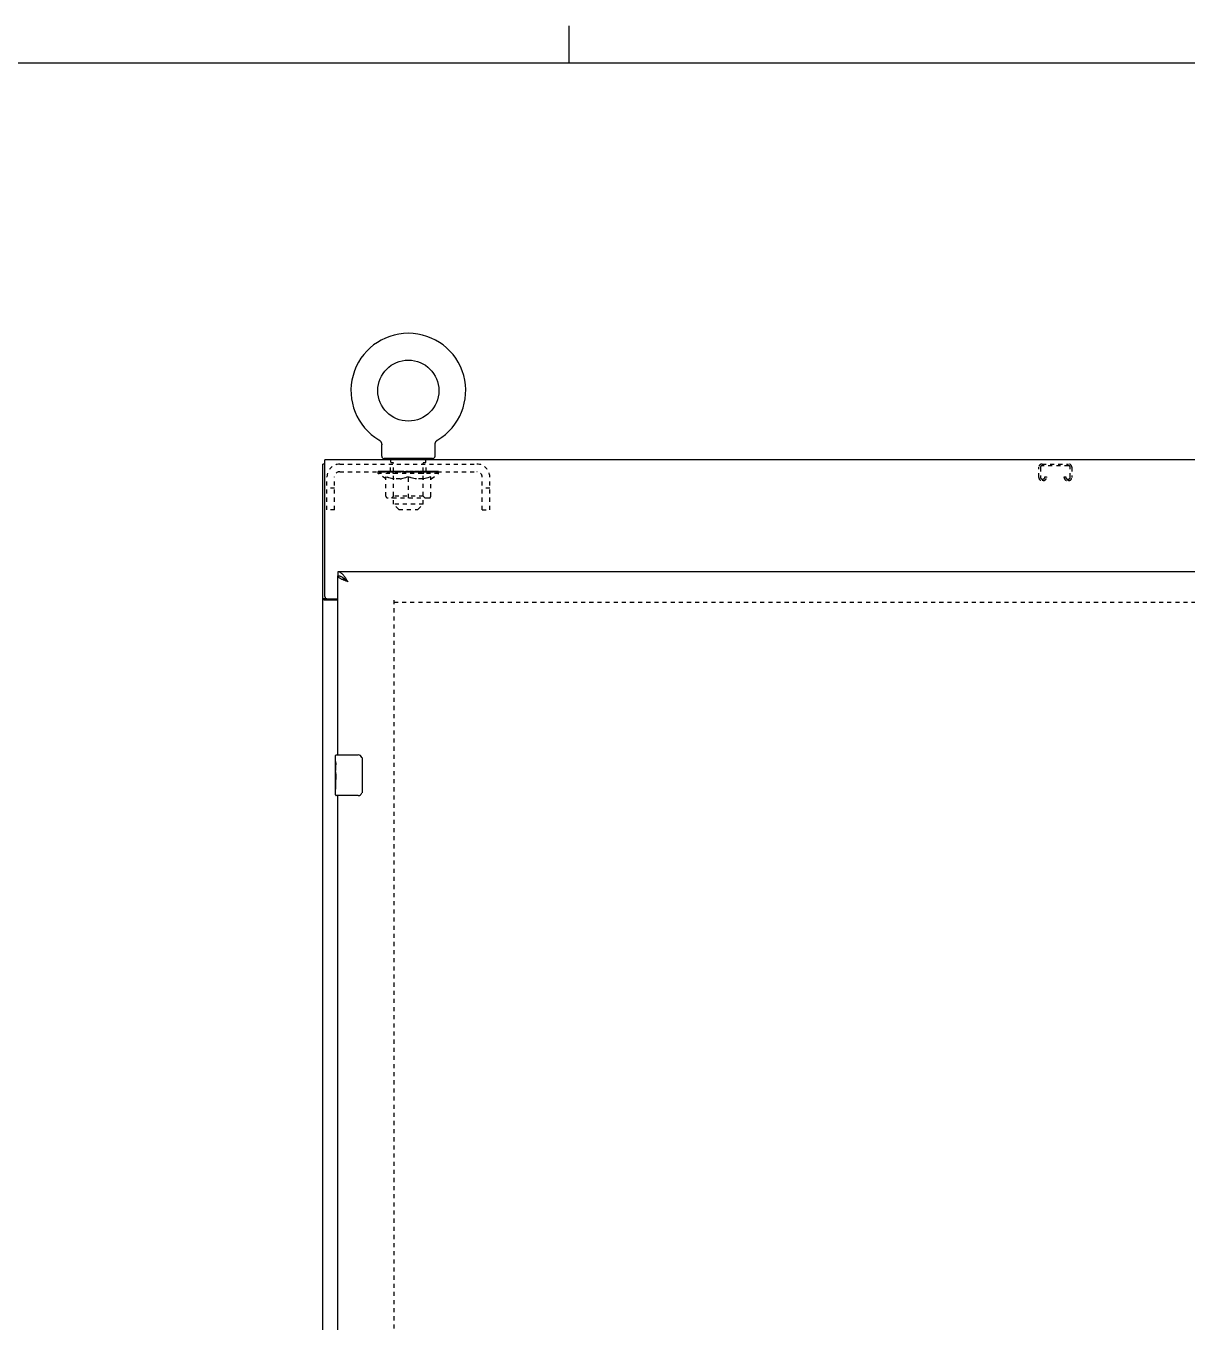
# Model space of a CAD drawing. Header units: inches. Extents: x -15 to 162, y -14 to 102.
# Drawn here: x 42.29 to 70.82, y 69.73 to 101.58 of the extents above; entities that cross this region are included whole.
import ezdxf
from ezdxf.enums import TextEntityAlignment as Align

# ---------------------------------------------------------------- set-up
doc = ezdxf.new("R2010")
doc.units = ezdxf.units.IN
doc.header["$MEASUREMENT"] = 0
doc.linetypes.add('HIDDEN', pattern=[0.2, 0.1, -0.1])
for name, color, linetype in [('ATTRIBUTE', 3, 'Continuous'), ('DEFAULT_2', 8, 'HIDDEN'), ('SLAVE_DOOR_ASSEMBLY', 7, 'Continuous'), ('TITLE BLOCK', 8, 'Continuous')]:
    doc.layers.add(name, color=color, linetype=linetype)

# ---------------------------------------------------------------- blocks, each defined once
blk = doc.blocks.new('*U15')
at = {"layer": 'TITLE BLOCK'}
for p, q in [((13.4764, 0), (13.4764, 0.176)), ((0, 0), (33.98, 0))]:
    blk.add_line(p, q, dxfattribs=at)
at = {"layer": 'ATTRIBUTE'}
for tag, height, p in [('DESDATE', 0.1375, (29.8546, -20.3631)), ('DESCRIPTION1', 0.1375, (29.0295, -20.8944)), ('DESCRIPTION2', 0.1375, (29.0295, -21.1172)), ('SHEET', 0.22, (26.5542, -21.2872)), ('MACHNAME1', 0.1375, (29.0295, -21.6145)), ('DRAWINGNUM', 0.22, (32.3298, -21.6998)), ('MACHNAME2', 0.1375, (29.0295, -21.8373))]:
    blk.add_attdef(tag, text='', height=height, dxfattribs=at).set_placement(p, align=Align.MIDDLE)
blk.add_attdef('TOTAL', text='', height=0.22, dxfattribs=at).set_placement((26.5542, -21.8373), align=Align.MIDDLE_CENTER)

msp = doc.modelspace()

# ---------------------------------------------------------------- linework, layer by layer
at = {"color": 7, "linetype": 'Continuous'}
for p, q in [((50.959, 91.407), (50.964, 91.404)), ((50.96, 91.406), (50.961, 91.406)), ((50.964, 91.404), (50.968, 91.401)), ((50.968, 91.401), (50.972, 91.398)), ((50.972, 91.398), (50.976, 91.395)), ((50.976, 91.395), (50.98, 91.392)), ((50.98, 91.392), (50.984, 91.388)), ((50.984, 91.388), (50.988, 91.384)), ((50.988, 91.385), (50.991, 91.381)), ((50.991, 91.381), (50.995, 91.377)), ((50.995, 91.377), (50.998, 91.373)), ((50.998, 91.373), (51.001, 91.369)), ((51.001, 91.369), (51.004, 91.364)), ((51.004, 91.364), (51.007, 91.36)), ((51.007, 91.36), (51.009, 91.355)), ((51.009, 91.356), (51.012, 91.351)), ((51.012, 91.351), (51.014, 91.346)), ((51.014, 91.346), (51.016, 91.342)), ((51.016, 91.342), (51.018, 91.337)), ((51.018, 91.337), (51.02, 91.332)), ((51.02, 91.332), (51.022, 91.327)), ((51.022, 91.327), (51.023, 91.322)), ((51.023, 91.322), (51.024, 91.317)), ((51.024, 91.317), (51.025, 91.312)), ((51.025, 91.312), (51.026, 91.307)), ((51.026, 91.307), (51.027, 91.302)), ((51.027, 91.302), (51.027, 91.296)), ((51.027, 91.291), (51.027, 91.287)), ((51.027, 91.006), (51.027, 91.287)), ((52.337, 91.287), (52.338, 91.291)), ((52.337, 91.006), (52.337, 91.287)), ((52.338, 91.302), (52.339, 91.307)), ((52.338, 91.296), (52.338, 91.302)), ((52.338, 91.291), (52.338, 91.296)), ((52.339, 91.307), (52.34, 91.312)), ((52.34, 91.312), (52.341, 91.317)), ((52.341, 91.317), (52.342, 91.322)), ((52.342, 91.322), (52.343, 91.327)), ((52.343, 91.327), (52.345, 91.332)), ((52.345, 91.332), (52.347, 91.337)), ((52.347, 91.337), (52.349, 91.342)), ((52.349, 91.342), (52.351, 91.346)), ((52.351, 91.346), (52.353, 91.351)), ((52.353, 91.351), (52.356, 91.356)), ((52.355, 91.355), (52.358, 91.36)), ((52.358, 91.36), (52.361, 91.364)), ((52.361, 91.364), (52.364, 91.369)), ((52.364, 91.369), (52.367, 91.373)), ((52.367, 91.373), (52.37, 91.377)), ((52.37, 91.377), (52.374, 91.381)), ((52.374, 91.381), (52.377, 91.385)), ((52.377, 91.384), (52.381, 91.388)), ((52.381, 91.388), (52.385, 91.392)), ((52.385, 91.392), (52.389, 91.395)), ((52.389, 91.395), (52.393, 91.398)), ((52.393, 91.398), (52.397, 91.401)), ((52.397, 91.401), (52.401, 91.404)), ((52.397, 91.401), (52.398, 91.402)), ((52.401, 91.404), (52.406, 91.407)), ((52.404, 91.406), (52.405, 91.406)), ((49.63, 90.812), (49.578, 90.812)), ((51.087, 90.946), (51.087, 90.916)), ((52.277, 90.946), (51.087, 90.946)), ((52.277, 90.946), (52.277, 90.916)), ((49.682, 87.498), (49.578, 87.498))]:
    msp.add_line(p, q, dxfattribs=at)
at = {"color": 3, "linetype": 'Continuous'}
for p, q in [((49.578, 1.02), (49.578, 90.812)), ((49.63, 87.559), (49.63, 90.916)), ((97.526, 90.916), (49.63, 90.916)), ((49.578, 87.484), (49.578, 87.483)), ((49.953, 87.468), (49.619, 87.468)), ((49.69, 87.499), (49.953, 87.499))]:
    msp.add_line(p, q, dxfattribs=at)
at = {"color": 7, "linetype": 'Continuous'}
for points in [[(51.027, 91.296), (51.027, 91.291), (51.027, 91.287)], [(49.701, 87.468), (49.701, 87.469), (49.701, 87.47), (49.701, 87.472), (49.701, 87.474), (49.7, 87.476), (49.699, 87.477), (49.698, 87.479), (49.697, 87.481), (49.695, 87.482), (49.694, 87.484), (49.692, 87.485), (49.691, 87.486), (49.689, 87.488), (49.687, 87.489), (49.686, 87.491), (49.685, 87.492), (49.684, 87.494), (49.683, 87.495), (49.683, 87.497), (49.682, 87.498)]]:
    msp.add_lwpolyline(points, dxfattribs=at)
at = {"color": 3, "linetype": 'Continuous'}
for points in [[(49.599, 87.479), (49.596, 87.481), (49.593, 87.483), (49.59, 87.484), (49.587, 87.486), (49.585, 87.488), (49.583, 87.49), (49.581, 87.492), (49.58, 87.493), (49.579, 87.495), (49.579, 87.497), (49.578, 87.498)], [(49.619, 87.468), (49.617, 87.469), (49.615, 87.471), (49.612, 87.473), (49.609, 87.474), (49.606, 87.476), (49.599, 87.479)]]:
    msp.add_lwpolyline(points, dxfattribs=at)
at = {"color": 7, "linetype": 'Continuous'}
msp.add_circle((51.682, 92.617), 0.75, dxfattribs=at)
for centre, radius, start, end in [((51.682, 92.617), 1.41, 300.818, 239.182), ((51.087, 91.006), 0.06, 180, 270), ((52.277, 91.006), 0.06, 270, 0)]:
    msp.add_arc(centre, radius, start, end, dxfattribs=at)
at = {"color": 3, "linetype": 'Continuous'}
msp.add_arc((49.69, 87.559), 0.06, 180, 270, dxfattribs=at)
at = {"layer": 'DEFAULT_2', "color": 8, "linetype": 'HIDDEN'}
for p, q in [((50.959, 91.407), (50.959, 91.407)), ((50.967, 91.402), (50.968, 91.401)), ((52.406, 91.407), (52.406, 91.407)), ((52.406, 91.407), (52.406, 91.407)), ((49.999, 90.812), (53.365, 90.812)), ((51.245, 90.625), (51.245, 90.812)), ((51.252, 90.856), (51.252, 90.936)), ((51.32, 90.846), (51.262, 90.846)), ((51.307, 90.946), (51.307, 90.916)), ((51.317, 89.826), (51.317, 90.836)), ((52.102, 90.846), (52.045, 90.846)), ((52.047, 89.826), (52.047, 90.836)), ((52.057, 90.946), (52.057, 90.916)), ((52.112, 90.856), (52.112, 90.936)), ((52.12, 90.625), (52.12, 90.812)), ((67.252, 90.812), (67.905, 90.812)), ((49.682, 89.687), (49.682, 90.495)), ((49.869, 89.687), (49.869, 90.495)), ((49.999, 90.625), (53.365, 90.625)), ((50.939, 90.577), (50.939, 90.632)), ((51.125, 90.446), (50.939, 90.577)), ((52.426, 90.577), (50.939, 90.577)), ((50.95, 90.624), (50.95, 90.632)), ((50.961, 90.62), (50.961, 90.624)), ((50.961, 90.62), (52.404, 90.62)), ((50.971, 90.62), (50.971, 90.624)), ((50.972, 90.62), (50.972, 90.624)), ((50.984, 90.624), (50.984, 90.632)), ((51.003, 90.62), (51.003, 90.624)), ((51.005, 90.62), (51.005, 90.624)), ((51.039, 90.624), (51.039, 90.632)), ((51.056, 90.62), (51.056, 90.624)), ((51.059, 90.62), (51.059, 90.624)), ((51.296, 90.623), (51.067, 90.623)), ((51.113, 90.624), (51.113, 90.632)), ((51.114, 90.62), (51.114, 90.623)), ((51.115, 90.62), (51.115, 90.623)), ((51.118, 90.62), (51.118, 90.623)), ((51.128, 90.62), (51.128, 90.624)), ((51.128, 90.62), (51.128, 90.623)), ((51.132, 90.62), (51.132, 90.624)), ((51.132, 90.022), (51.132, 90.501)), ((51.132, 90.501), (51.167, 90.488)), ((51.135, 90.62), (51.135, 90.625)), ((51.139, 90.62), (51.139, 90.623)), ((51.158, 90.62), (51.158, 90.623)), ((51.201, 90.476), (51.166, 90.488)), ((51.176, 90.62), (51.176, 90.623)), ((51.179, 90.62), (51.179, 90.627)), ((51.234, 90.466), (51.2, 90.476)), ((51.204, 90.62), (51.204, 90.623)), ((51.205, 90.624), (51.205, 90.632)), ((51.216, 90.62), (51.216, 90.624)), ((51.221, 90.62), (51.221, 90.624)), ((51.229, 90.62), (51.229, 90.623)), ((51.267, 90.458), (51.234, 90.466)), ((51.245, 90.62), (51.245, 90.628)), ((51.265, 90.62), (51.265, 90.623)), ((51.268, 90.62), (51.268, 90.623)), ((51.296, 90.62), (51.296, 90.623)), ((51.374, 90.623), (51.308, 90.623)), ((51.311, 90.624), (51.311, 90.632)), ((51.317, 90.025), (51.317, 90.573)), ((51.319, 90.62), (51.319, 90.624)), ((51.324, 90.62), (51.324, 90.624)), ((51.331, 90.62), (51.331, 90.63)), ((51.339, 90.62), (51.339, 90.623)), ((51.35, 90.62), (51.35, 90.623)), ((51.374, 90.62), (51.374, 90.623)), ((51.462, 90.623), (51.399, 90.623)), ((51.423, 90.62), (51.423, 90.623)), ((51.428, 90.624), (51.428, 90.632)), ((51.433, 90.62), (51.433, 90.624)), ((51.435, 90.62), (51.435, 90.631)), ((51.439, 90.62), (51.439, 90.624)), ((51.448, 90.62), (51.448, 90.624)), ((51.462, 90.62), (51.462, 90.623)), ((51.556, 90.623), (51.498, 90.623)), ((51.515, 90.62), (51.515, 90.623)), ((51.581, 90.466), (51.547, 90.458)), ((51.548, 90.623), (51.682, 90.632)), ((51.553, 90.624), (51.553, 90.632)), ((51.554, 90.631), (51.553, 90.632)), ((51.554, 90.624), (51.554, 90.631)), ((51.554, 90.62), (51.554, 90.624)), ((51.556, 90.62), (51.556, 90.623)), ((51.559, 90.62), (51.559, 90.624)), ((51.56, 90.62), (51.56, 90.624)), ((51.614, 90.476), (51.58, 90.466)), ((51.654, 90.623), (51.603, 90.623)), ((51.612, 90.62), (51.612, 90.623)), ((51.648, 90.488), (51.614, 90.476)), ((51.682, 90.501), (51.648, 90.488)), ((51.654, 90.62), (51.654, 90.623)), ((51.679, 90.624), (51.679, 90.624)), ((51.679, 90.62), (51.679, 90.624)), ((51.679, 90.62), (51.679, 90.624)), ((51.682, 90.624), (51.682, 90.632)), ((51.682, 89.978), (51.682, 90.501)), ((51.682, 90.501), (51.717, 90.488)), ((51.685, 90.62), (51.685, 90.624)), ((51.685, 90.624), (51.686, 90.624)), ((51.686, 90.62), (51.686, 90.624)), ((51.688, 90.623), (51.762, 90.623)), ((51.711, 90.62), (51.711, 90.623)), ((51.751, 90.476), (51.717, 90.488)), ((51.725, 90.623), (51.725, 90.629)), ((51.725, 90.629), (51.817, 90.623)), ((51.75, 90.623), (51.75, 90.627)), ((51.785, 90.466), (51.751, 90.476)), ((51.753, 90.62), (51.753, 90.623)), ((51.818, 90.458), (51.784, 90.466)), ((51.805, 90.62), (51.805, 90.624)), ((51.806, 90.62), (51.806, 90.624)), ((51.809, 90.62), (51.809, 90.623)), ((51.809, 90.623), (51.867, 90.623)), ((51.811, 90.631), (51.812, 90.632)), ((51.811, 90.624), (51.811, 90.631)), ((51.811, 90.62), (51.811, 90.624)), ((51.812, 90.624), (51.812, 90.632)), ((51.85, 90.62), (51.85, 90.623)), ((51.903, 90.62), (51.903, 90.623)), ((51.903, 90.623), (51.966, 90.623)), ((51.917, 90.62), (51.917, 90.624)), ((51.926, 90.62), (51.926, 90.624)), ((51.93, 90.62), (51.93, 90.631)), ((51.932, 90.62), (51.932, 90.624)), ((51.937, 90.624), (51.937, 90.632)), ((51.942, 90.62), (51.942, 90.623)), ((51.991, 90.62), (51.991, 90.623)), ((51.991, 90.623), (52.057, 90.623)), ((52.015, 90.62), (52.015, 90.623)), ((52.026, 90.62), (52.026, 90.623)), ((52.034, 90.62), (52.034, 90.63)), ((52.04, 90.62), (52.04, 90.624)), ((52.046, 90.62), (52.046, 90.624)), ((52.048, 90.025), (52.048, 90.573)), ((52.054, 90.624), (52.054, 90.632)), ((52.069, 90.62), (52.069, 90.623)), ((52.069, 90.623), (52.298, 90.623)), ((52.097, 90.62), (52.097, 90.623)), ((52.131, 90.466), (52.098, 90.458)), ((52.1, 90.62), (52.1, 90.623)), ((52.12, 90.62), (52.12, 90.628)), ((52.165, 90.476), (52.131, 90.466)), ((52.136, 90.62), (52.136, 90.623)), ((52.144, 90.62), (52.144, 90.624)), ((52.149, 90.62), (52.149, 90.624)), ((52.16, 90.624), (52.16, 90.632)), ((52.16, 90.62), (52.16, 90.623)), ((52.199, 90.488), (52.164, 90.476)), ((52.186, 90.62), (52.186, 90.627)), ((52.189, 90.62), (52.189, 90.623)), ((52.233, 90.501), (52.198, 90.488)), ((52.207, 90.62), (52.207, 90.623)), ((52.226, 90.62), (52.226, 90.623)), ((52.23, 90.62), (52.23, 90.625)), ((52.233, 90.62), (52.233, 90.624)), ((52.233, 90.022), (52.233, 90.501)), ((52.237, 90.62), (52.237, 90.624)), ((52.237, 90.62), (52.237, 90.623)), ((52.24, 90.446), (52.426, 90.577)), ((52.247, 90.62), (52.247, 90.623)), ((52.25, 90.62), (52.25, 90.623)), ((52.251, 90.62), (52.251, 90.623)), ((52.252, 90.624), (52.252, 90.632)), ((52.306, 90.62), (52.306, 90.624)), ((52.309, 90.62), (52.309, 90.624)), ((52.326, 90.624), (52.326, 90.632)), ((52.359, 90.62), (52.359, 90.624)), ((52.362, 90.62), (52.362, 90.624)), ((52.381, 90.624), (52.381, 90.632)), ((52.393, 90.62), (52.393, 90.624)), ((52.394, 90.62), (52.394, 90.624)), ((52.404, 90.62), (52.404, 90.624)), ((52.415, 90.624), (52.415, 90.632)), ((52.426, 90.577), (52.426, 90.632)), ((53.495, 89.687), (53.495, 90.495)), ((53.682, 89.687), (53.682, 90.495)), ((67.172, 90.485), (67.172, 90.732)), ((67.212, 90.732), (67.212, 90.485)), ((67.905, 90.772), (67.252, 90.772)), ((67.32, 90.485), (67.32, 90.499)), ((67.32, 90.499), (67.36, 90.499)), ((67.36, 90.499), (67.36, 90.485)), ((67.797, 90.485), (67.797, 90.499)), ((67.797, 90.499), (67.837, 90.499)), ((67.837, 90.499), (67.837, 90.485)), ((67.945, 90.485), (67.945, 90.732)), ((67.985, 90.732), (67.985, 90.485)), ((49.869, 90.217), (49.682, 90.217)), ((51.125, 90.446), (51.132, 90.446)), ((51.3, 90.451), (51.267, 90.458)), ((51.333, 90.446), (51.3, 90.451)), ((51.481, 90.446), (51.333, 90.446)), ((51.481, 90.446), (51.514, 90.451)), ((51.548, 90.458), (51.514, 90.451)), ((51.851, 90.451), (51.817, 90.458)), ((51.884, 90.446), (51.85, 90.451)), ((52.032, 90.446), (51.884, 90.446)), ((52.032, 90.446), (52.065, 90.451)), ((52.098, 90.458), (52.065, 90.451)), ((52.233, 90.446), (52.24, 90.446)), ((53.682, 90.217), (53.495, 90.217)), ((67.252, 90.445), (67.28, 90.445)), ((67.28, 90.405), (67.252, 90.405)), ((67.877, 90.445), (67.905, 90.445)), ((67.905, 90.405), (67.877, 90.405)), ((52.19, 89.978), (51.175, 89.978)), ((51.317, 90.025), (51.27, 89.978)), ((52.048, 90.025), (51.317, 90.025)), ((52.048, 90.025), (52.095, 89.978)), ((49.869, 89.687), (49.682, 89.687)), ((51.447, 89.696), (51.317, 89.826)), ((52.047, 89.826), (51.317, 89.826)), ((51.447, 89.696), (51.917, 89.696)), ((51.917, 89.696), (52.047, 89.826)), ((53.495, 89.687), (53.682, 89.687)), ((51.328, 87.468), (51.328, 8.364)), ((51.328, 87.416), (95.828, 87.416))]:
    msp.add_line(p, q, dxfattribs=at)
for centre, radius, start, end in [((49.999, 90.495), 0.317, 90, 180), ((51.242, 90.936), 0.01, 0, 90), ((51.262, 90.856), 0.01, 180, 270), ((51.307, 90.836), 0.01, 0, 90), ((52.057, 90.836), 0.01, 90, 180), ((52.102, 90.856), 0.01, 270, 0), ((52.122, 90.936), 0.01, 90, 180), ((53.365, 90.495), 0.317, 0, 90), ((67.252, 90.732), 0.08, 90, 180), ((67.905, 90.732), 0.08, 0, 90), ((49.999, 90.495), 0.13, 90, 180), ((51.27, 90.573), 0.0466, 0, 90), ((52.095, 90.573), 0.0466, 90, 180), ((53.365, 90.495), 0.13, 0, 90), ((67.252, 90.485), 0.08, 180, 270), ((67.252, 90.732), 0.04, 90, 180), ((67.252, 90.485), 0.04, 180, 270), ((67.28, 90.485), 0.08, 270, 0), ((67.28, 90.485), 0.04, 270, 0), ((67.877, 90.485), 0.08, 180, 270), ((67.877, 90.485), 0.04, 180, 270), ((67.905, 90.732), 0.04, 0, 90), ((67.905, 90.485), 0.08, 270, 0), ((67.905, 90.485), 0.04, 270, 0), ((51.175, 90.022), 0.0434, 180, 270), ((52.19, 90.022), 0.0434, 270, 0)]:
    msp.add_arc(centre, radius, start, end, dxfattribs=at)
for centre, major_axis, ratio, start_param, end_param in [((51.682, 90.632), (0.743, 0.008), 0.059247, 2.966439, 3.140971), ((50.916, 90.618), (0.232, 0), 0.060167, 0.426548, 1.470503), ((51.682, 90.632), (0.744, 0), 0.060167, 3.141593, 3.316126), ((50.916, 90.61), (0.232, 0.002), 0.059247, 1.374323, 1.469882), ((51.682, 90.632), (0.743, 0.015), 0.056515, 2.79136, 2.965893), ((50.887, 90.618), (0.232, 0.002), 0.059247, 0.251393, 1.295349), ((50.967, 90.618), (0.232, -0.002), 0.059247, 0.601702, 1.645657), ((51.682, 90.632), (0.743, -0.008), 0.059247, -2.966439, -2.791906), ((50.967, 90.61), (0.232, 0), 0.060167, 1.549477, 1.645036), ((50.887, 90.61), (0.232, 0.005), 0.056515, 1.199244, 1.294804), ((50.971, 90.613), (0.192, 0.002), 0.059247, 1.051627, 1.625044), ((50.948, 90.613), (0.192, 0.004), 0.056515, 0.876548, 1.449966), ((51.016, 90.613), (0.192, 0), 0.060167, 1.226781, 1.800198), ((51.682, 90.632), (0.743, 0.022), 0.052059, 2.616423, 2.790956), ((50.883, 90.618), (0.232, 0.005), 0.056515, 0.076315, 1.120271), ((51.041, 90.618), (0.232, -0.005), 0.056515, 0.77678, 1.820736), ((51.682, 90.632), (0.743, -0.015), 0.056515, -2.79136, -2.616827), ((51.041, 90.61), (0.232, -0.002), 0.059247, 1.724631, 1.82019), ((50.883, 90.61), (0.232, 0.007), 0.052059, 1.024308, 1.119867), ((50.948, 90.613), (0.192, 0.006), 0.052059, 0.701611, 1.275029), ((51.081, 90.613), (0.192, -0.002), 0.059247, 1.401935, 1.975352), ((51.682, 90.632), (0.743, 0.029), 0.046022, 2.441677, 2.61621), ((51.134, 90.618), (0.232, -0.007), 0.052059, 0.951717, 1.995673), ((50.903, 90.618), (0.232, 0.007), 0.052059, -0.098622, 0.945334), ((51.682, 90.632), (0.743, -0.022), 0.052059, -2.616423, -2.441891), ((51.134, 90.61), (0.232, -0.005), 0.056515, 1.899709, 1.995269), ((50.903, 90.61), (0.232, 0.009), 0.046022, 0.849561, 0.945121), ((50.969, 90.613), (0.192, 0.007), 0.046022, 0.526865, 1.100283), ((51.164, 90.613), (0.192, -0.004), 0.056515, 1.577013, 2.150431), ((51.682, 90.632), (0.743, 0.034), 0.038593, 2.267147, 2.44168), ((51.243, 90.618), (0.232, -0.009), 0.046022, 1.126463, 2.170419), ((50.947, 90.618), (0.232, 0.009), 0.046022, -0.273368, 0.770588), ((51.682, 90.632), (0.743, -0.029), 0.046022, -2.441677, -2.267144), ((51.243, 90.61), (0.232, -0.007), 0.052059, 2.074646, 2.170205), ((50.947, 90.61), (0.232, 0.011), 0.038593, 0.675031, 0.77059), ((51.012, 90.613), (0.192, 0.009), 0.038593, 0.352335, 0.925752), ((51.263, 90.613), (0.192, -0.006), 0.052059, 1.75195, 2.325367), ((51.682, 90.632), (0.743, 0.039), 0.030002, 2.09283, 2.267363), ((51.366, 90.618), (0.232, -0.011), 0.038593, 1.300994, 2.344949), ((51.013, 90.618), (0.232, 0.011), 0.038593, -0.447899, 0.596057), ((51.682, 90.632), (0.743, -0.034), 0.038593, -2.267147, -2.092614), ((51.366, 90.61), (0.232, -0.009), 0.046022, 2.249392, 2.344952), ((51.013, 90.61), (0.232, 0.012), 0.030002, 0.500714, 0.596274), ((51.076, 90.613), (0.192, 0.01), 0.030002, 0.178018, 0.751436), ((51.375, 90.613), (0.192, -0.007), 0.046022, 1.926696, 2.500114), ((51.099, 90.618), (0.232, 0.012), 0.030002, -0.622215, 0.421741), ((51.682, 90.632), (0.743, 0.042), 0.020513, 1.918702, 2.093235), ((51.499, 90.618), (0.232, -0.012), 0.030002, 1.47531, 2.519266), ((51.682, 90.632), (0.743, -0.039), 0.030002, -2.09283, -1.918297), ((51.499, 90.61), (0.232, -0.011), 0.038593, 2.423923, 2.519482), ((51.099, 90.61), (0.232, 0.013), 0.020513, 0.326586, 0.422146), ((51.158, 90.613), (0.192, 0.011), 0.020513, 0.00389, 0.577307), ((51.496, 90.613), (0.192, -0.009), 0.038593, 2.101227, 2.674644), ((51.203, 90.618), (0.232, 0.013), 0.020513, -0.796343, 0.247613), ((51.682, 90.632), (0.743, 0.044), 0.010411, 1.744712, 1.919245), ((51.637, 90.618), (0.232, -0.013), 0.020513, 1.649438, 2.693394), ((51.682, 90.632), (0.743, -0.042), 0.020513, -1.918702, -1.744169), ((51.637, 90.61), (0.232, -0.012), 0.030002, 2.598239, 2.693799), ((51.203, 90.61), (0.232, 0.014), 0.010411, 0.152596, 0.248156), ((51.256, 90.613), (0.192, 0.011), 0.010411, 6.113086, 6.686503), ((51.623, 90.613), (0.192, -0.01), 0.030002, 2.275543, 2.848961), ((51.322, 90.618), (0.232, 0.014), 0.010411, -0.970333, -0.000837), ((51.776, 90.618), (0.232, -0.014), 0.010411, 1.823428, 2.867384), ((51.682, 90.632), (0.743, -0.044), 0.010411, -1.744712, -1.56247), ((51.776, 90.61), (0.232, -0.013), 0.020513, 2.772368, 2.867927), ((51.751, 90.613), (0.192, -0.011), 0.020513, 2.449671, 3.023089), ((51.588, 90.618), (0.232, 0.014), 0.010411, 0.274209, 1.318165), ((51.487, 90.613), (0.192, 0.011), 0.010411, -0.000452, 0.517932), ((51.452, 90.61), (0.232, 0.014), 0.010411, 0.099676, 0.195236), ((51.682, 90.632), (0.743, 0.044), 0.010411, -1.571413, -1.39688), ((51.878, 90.613), (0.192, -0.011), 0.010411, 2.623661, 3.141974), ((51.913, 90.61), (0.232, -0.014), 0.010411, 2.734394, 2.946357), ((51.728, 90.618), (0.232, 0.013), 0.020513, 0.448199, 1.492154), ((51.614, 90.613), (0.192, 0.011), 0.020513, 0.118504, 0.691921), ((51.588, 90.61), (0.232, 0.013), 0.020513, 0.273666, 0.369225), ((52.043, 90.618), (0.232, -0.014), 0.010411, -3.140756, -2.17126), ((51.682, 90.632), (0.743, 0.042), 0.020513, -1.397424, -1.222891), ((51.682, 90.632), (0.743, -0.044), 0.010411, 1.222347, 1.39688), ((51.866, 90.618), (0.232, 0.012), 0.030002, 0.622327, 1.666283), ((51.742, 90.613), (0.192, 0.01), 0.030002, 0.292632, 0.86605), ((52.109, 90.613), (0.192, -0.011), 0.010411, 2.738275, 3.311692), ((52.161, 90.618), (0.232, -0.013), 0.020513, 2.89398, 3.937936), ((51.728, 90.61), (0.232, 0.012), 0.030002, 0.447794, 0.543354), ((52.161, 90.61), (0.232, -0.014), 0.010411, 2.893437, 2.988996), ((51.999, 90.618), (0.232, 0.011), 0.038593, 0.796643, 1.840599), ((51.682, 90.632), (0.743, 0.039), 0.030002, -1.223295, -1.048762), ((51.682, 90.632), (0.743, -0.042), 0.020513, 1.048358, 1.222891), ((51.869, 90.613), (0.192, 0.009), 0.038593, 0.466948, 1.040366), ((52.207, 90.613), (0.192, -0.011), 0.020513, 2.564285, 3.137703), ((52.266, 90.618), (0.232, -0.012), 0.030002, 2.719852, 3.763807), ((52.122, 90.618), (0.232, 0.009), 0.046022, 0.971174, 2.01513), ((51.866, 90.61), (0.232, 0.011), 0.038593, 0.62211, 0.71767), ((52.266, 90.61), (0.232, -0.013), 0.020513, 2.719447, 2.815007), ((51.682, 90.632), (0.743, 0.034), 0.038593, -1.048979, -0.874446), ((51.682, 90.632), (0.743, -0.039), 0.030002, 0.874229, 1.048762), ((51.99, 90.613), (0.192, 0.007), 0.046022, 0.641479, 1.214897), ((52.231, 90.618), (0.232, 0.007), 0.052059, 1.14592, 2.189876), ((52.289, 90.613), (0.192, -0.01), 0.030002, 2.390157, 2.963574), ((52.352, 90.618), (0.232, -0.011), 0.038593, 2.545535, 3.589491), ((52.102, 90.613), (0.192, 0.006), 0.052059, 0.816225, 1.389643), ((51.999, 90.61), (0.232, 0.009), 0.046022, 0.796641, 0.892201), ((52.352, 90.61), (0.232, -0.012), 0.030002, 2.545319, 2.640878), ((52.324, 90.618), (0.232, 0.005), 0.056515, 1.320857, 2.364813), ((51.682, 90.632), (0.743, 0.029), 0.046022, -0.874448, -0.699915), ((51.682, 90.632), (0.743, -0.034), 0.038593, 0.699913, 0.874446), ((52.353, 90.613), (0.192, -0.009), 0.038593, 2.21584, 2.789258), ((52.418, 90.618), (0.232, -0.009), 0.046022, 2.371005, 3.41496), ((52.201, 90.613), (0.192, 0.004), 0.056515, 0.991162, 1.564579), ((52.397, 90.618), (0.232, 0.002), 0.059247, 1.495935, 2.539891), ((52.462, 90.618), (0.232, -0.007), 0.052059, 2.196258, 3.240214), ((52.396, 90.613), (0.192, -0.007), 0.046022, 2.04131, 2.614727), ((52.122, 90.61), (0.232, 0.007), 0.052059, 0.971387, 1.066947), ((52.418, 90.61), (0.232, -0.011), 0.038593, 2.371002, 2.466562), ((52.449, 90.618), (0.232, 0), 0.060167, 1.671089, 2.715045), ((52.482, 90.618), (0.232, -0.005), 0.056515, 2.021322, 3.065278), ((52.284, 90.613), (0.192, 0.002), 0.059247, 1.16624, 1.739658), ((51.682, 90.632), (0.743, 0.022), 0.052059, -0.699702, -0.525169), ((51.682, 90.632), (0.743, -0.029), 0.046022, 0.525382, 0.699915), ((52.478, 90.618), (0.232, -0.002), 0.059247, 1.846243, 2.890199), ((52.417, 90.613), (0.192, -0.006), 0.052059, 1.866564, 2.439981), ((52.349, 90.613), (0.192, 0), 0.060167, 1.341394, 1.914812), ((52.417, 90.613), (0.192, -0.004), 0.056515, 1.691627, 2.265045), ((52.393, 90.613), (0.192, -0.002), 0.059247, 1.516549, 2.089966), ((52.231, 90.61), (0.232, 0.005), 0.056515, 1.146324, 1.241883), ((52.462, 90.61), (0.232, -0.009), 0.046022, 2.196472, 2.292031), ((51.682, 90.632), (0.743, 0.015), 0.056515, -0.524765, -0.350233), ((51.682, 90.632), (0.743, -0.022), 0.052059, 0.350636, 0.525169), ((52.324, 90.61), (0.232, 0.002), 0.059247, 1.321402, 1.416962), ((52.482, 90.61), (0.232, -0.007), 0.052059, 2.021726, 2.117285), ((51.682, 90.632), (0.743, 0.008), 0.059247, -0.349687, -0.175154), ((51.682, 90.632), (0.743, -0.015), 0.056515, 0.1757, 0.350233), ((52.397, 90.61), (0.232, 0), 0.060167, 1.496556, 1.592116), ((52.478, 90.61), (0.232, -0.005), 0.056515, 1.846789, 1.942348), ((52.449, 90.61), (0.232, -0.002), 0.059247, 1.67171, 1.76727), ((51.682, 90.632), (0.744, 0), 0.060167, -0.174533, 0), ((51.682, 90.632), (0.743, -0.008), 0.059247, 0.000621, 0.175154)]:
    msp.add_ellipse(centre, major_axis=major_axis, ratio=ratio, start_param=start_param, end_param=end_param, dxfattribs=at)
at = {"layer": 'SLAVE_DOOR_ASSEMBLY', "color": 7, "linetype": 'Continuous'}
for p, q in [((49.953, 88.166), (49.953, 88.062)), ((50.077, 88.02), (50.065, 88.027)), ((49.893, 83.505), (49.893, 83.651)), ((49.893, 83.247), (49.893, 83.504)), ((49.908, 83.666), (50.448, 83.666)), ((50.548, 83.566), (50.548, 82.766)), ((49.899, 83.448), (49.893, 83.448)), ((49.893, 83.281), (49.9, 83.281)), ((49.893, 82.681), (49.893, 83.244)), ((49.895, 83.218), (49.893, 83.218)), ((49.895, 83.22), (49.897, 83.198)), ((49.9, 83.281), (49.9, 83.417)), ((49.893, 83.086), (49.899, 83.086)), ((49.893, 83.05), (49.9, 83.05)), ((49.893, 82.987), (49.9, 82.987)), ((49.893, 82.82), (49.9, 82.82)), ((49.9, 82.82), (49.9, 83.05)), ((50.448, 82.666), (49.908, 82.666))]:
    msp.add_line(p, q, dxfattribs=at)
at = {"layer": 'SLAVE_DOOR_ASSEMBLY', "color": 3, "linetype": 'Continuous'}
for p, q in [((73.485, 88.166), (49.953, 88.166)), ((49.953, 83.666), (49.953, 88.062)), ((49.953, 60.166), (49.953, 82.666))]:
    msp.add_line(p, q, dxfattribs=at)
for points in [[(50.11, 88.052), (50.099, 88.067), (50.088, 88.08), (50.077, 88.093), (50.065, 88.105), (50.054, 88.116), (50.043, 88.126), (50.032, 88.135), (50.021, 88.143), (50.009, 88.15), (49.998, 88.156), (49.987, 88.16), (49.976, 88.163), (49.965, 88.165), (49.953, 88.166)], [(50.063, 87.972), (50.05, 87.978), (50.037, 87.984), (50.026, 87.99), (50.015, 87.996), (50.004, 88.002), (49.995, 88.008), (49.986, 88.014), (49.979, 88.02), (49.972, 88.026), (49.967, 88.032), (49.962, 88.038), (49.958, 88.044), (49.956, 88.05), (49.954, 88.056), (49.953, 88.062)], [(50.2, 87.919), (50.184, 87.925), (50.168, 87.931), (50.152, 87.937), (50.136, 87.943), (50.121, 87.949), (50.105, 87.955), (50.091, 87.961), (50.077, 87.967), (50.063, 87.972)], [(50.2, 87.919), (50.189, 87.937), (50.178, 87.954), (50.166, 87.971), (50.155, 87.988), (50.144, 88.005), (50.133, 88.021), (50.122, 88.037), (50.11, 88.052)]]:
    msp.add_lwpolyline(points, dxfattribs=at)
at = {"layer": 'SLAVE_DOOR_ASSEMBLY', "color": 7, "linetype": 'Continuous'}
for points in [[(50.065, 88.027), (50.054, 88.033), (50.043, 88.039), (50.032, 88.044), (50.021, 88.049), (50.009, 88.053), (49.998, 88.056), (49.987, 88.058), (49.976, 88.06), (49.965, 88.061), (49.953, 88.062)], [(50.2, 87.919), (50.189, 87.926), (50.178, 87.933), (50.167, 87.94), (50.156, 87.948), (50.145, 87.955), (50.135, 87.962), (50.125, 87.969), (50.116, 87.976), (50.107, 87.983), (50.099, 87.99), (50.092, 87.997), (50.085, 88.005), (50.078, 88.012), (50.073, 88.019), (50.069, 88.024)], [(50.2, 87.919), (50.189, 87.929), (50.178, 87.939), (50.166, 87.949), (50.155, 87.959), (50.144, 87.969), (50.133, 87.978), (50.122, 87.987), (50.11, 87.996), (50.099, 88.004), (50.088, 88.012), (50.077, 88.02)], [(49.893, 83.505), (49.894, 83.501), (49.894, 83.497), (49.895, 83.491), (49.896, 83.478)], [(49.896, 83.478), (49.897, 83.47), (49.898, 83.462), (49.899, 83.454)], [(50.542, 83.602), (50.544, 83.596), (50.545, 83.59), (50.547, 83.584), (50.548, 83.578), (50.548, 83.572), (50.548, 83.566)], [(49.893, 83.247), (49.894, 83.239), (49.894, 83.23), (49.895, 83.22)], [(49.897, 83.198), (49.898, 83.186), (49.899, 83.174), (49.899, 83.162), (49.9, 83.149), (49.9, 83.136), (49.9, 83.124), (49.9, 83.111), (49.9, 83.098), (49.899, 83.085), (49.899, 83.073), (49.898, 83.061)], [(49.899, 83.454), (49.899, 83.445), (49.9, 83.436), (49.9, 83.426), (49.9, 83.417)], [(50.548, 82.766), (50.548, 82.759), (50.548, 82.753), (50.547, 82.747), (50.545, 82.741), (50.544, 82.735), (50.542, 82.729)]]:
    msp.add_lwpolyline(points, dxfattribs=at)
for centre, radius, start, end in [((49.908, 83.651), 0.015, 90, 180), ((50.448, 83.566), 0.1, 21.1999, 90), ((49.908, 82.681), 0.015, 180, 270), ((50.448, 82.766), 0.1, 270, 338.7946)]:
    msp.add_arc(centre, radius, start, end, dxfattribs=at)
msp.add_ellipse((50.156, 83.081), major_axis=(0.263, 0), ratio=0.432808, start_param=3.141593, end_param=3.321581, dxfattribs=at)

# ---------------------------------------------------------------- block references
at = {"xscale": 5.150152606739742, "yscale": 5.150152606739742, "zscale": 5.150152606739742}
msp.add_blockref('*U15', (-13.771, 100.673), dxfattribs=at)

doc.saveas('drawing.dxf')
